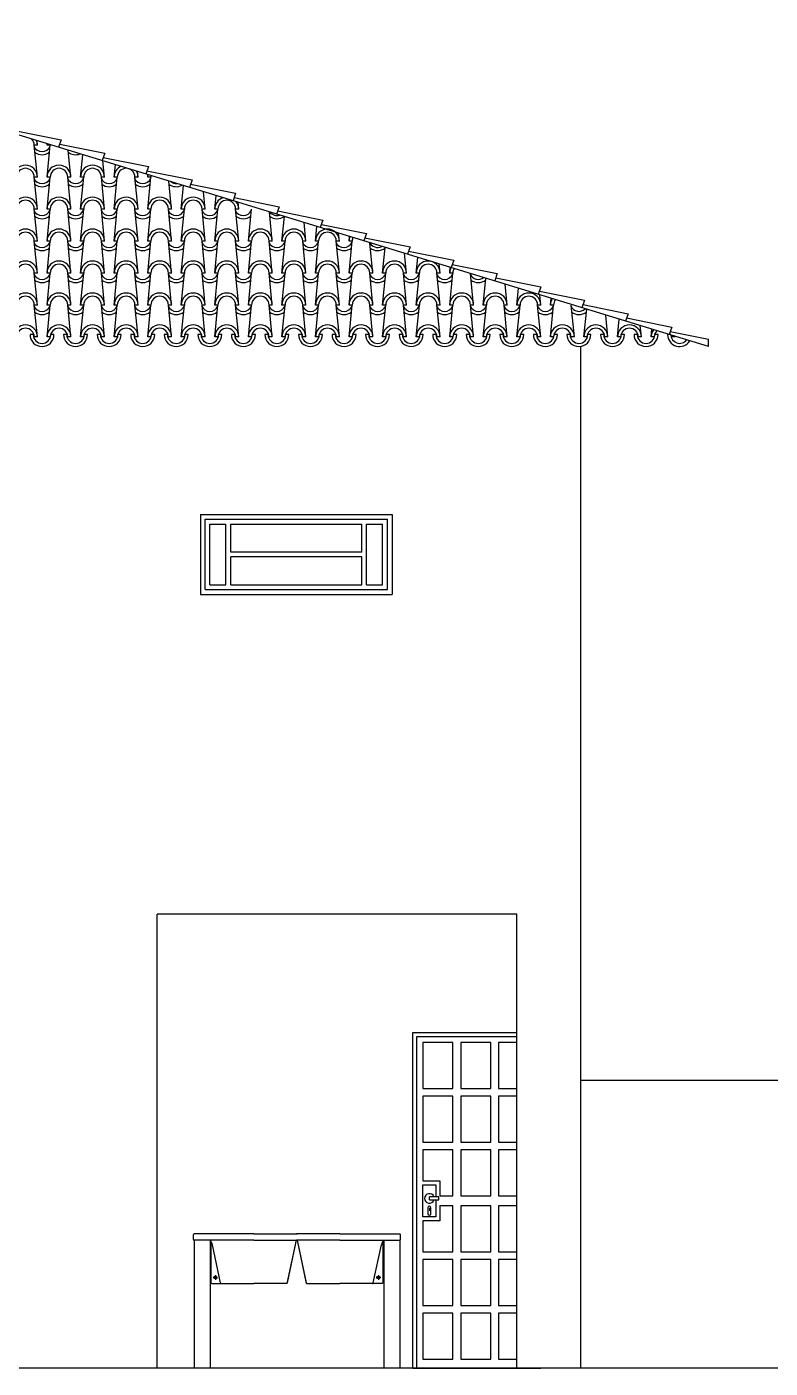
# Model space of a CAD drawing. Extents: x 3.3 to 78.4, y -0.4 to 40.7.
# Drawn here: x 54.37 to 59.02, y 20.49 to 28.88 of the extents above; entities that cross this region are included whole.
import ezdxf

# ---------------------------------------------------------------- set-up
doc = ezdxf.new("R2010")
doc.units = 0
doc.header["$MEASUREMENT"] = 0
for name, color, linetype in [('1', 1, 'CONTINUOUS'), ('2', 2, 'CONTINUOUS'), ('3', 3, 'CONTINUOUS'), ('A-DIM', 1, 'CONTINUOUS'), ('ALVENARIA', 7, 'CONTINUOUS'), ('ESQUADRIAS', 2, 'CONTINUOUS'), ('SANITÁRIOS', 2, 'CONTINUOUS')]:
    doc.layers.add(name, color=color, linetype=linetype)

msp = doc.modelspace()

# ---------------------------------------------------------------- linework, layer by layer
at = {"layer": '1'}
for p, q in [((58.6343, 26.878), (52.1093, 28.878)), ((54.583, 28.1713), (54.5667, 28.1247)), ((54.8559, 28.0877), (54.8396, 28.0411)), ((55.1288, 28.004), (55.1126, 27.9574)), ((55.4018, 27.9204), (55.3855, 27.8738)), ((55.6747, 27.8367), (55.6584, 27.7901)), ((55.9476, 27.7531), (55.9313, 27.7065)), ((56.2205, 27.6694), (56.2043, 27.6228)), ((56.4935, 27.5857), (56.4772, 27.5392)), ((56.7664, 27.5021), (56.7501, 27.4555)), ((57.0393, 27.4184), (57.023, 27.3718)), ((57.3122, 27.3348), (57.296, 27.2882)), ((57.5852, 27.2511), (57.5689, 27.2045)), ((57.8581, 27.1675), (57.8418, 27.1209)), ((58.131, 27.0838), (58.1147, 27.0372)), ((58.4039, 27.0002), (58.3877, 26.9536)), ((58.6343, 26.878), (58.6343, 26.9251)), ((55.5143, 25.768), (55.6143, 25.768)), ((55.5143, 25.388), (55.5143, 25.768)), ((55.6143, 25.388), (55.6143, 25.768)), ((55.6443, 25.593), (55.6443, 25.768)), ((55.6443, 25.768), (56.4643, 25.768)), ((56.4643, 25.593), (56.4643, 25.768)), ((56.4943, 25.768), (56.5943, 25.768)), ((56.4943, 25.388), (56.4943, 25.768)), ((56.5943, 25.388), (56.5943, 25.768)), ((56.4643, 25.593), (55.6443, 25.593)), ((55.6443, 25.388), (55.6443, 25.563)), ((56.4643, 25.563), (55.6443, 25.563)), ((56.4643, 25.388), (56.4643, 25.563)), ((55.5143, 25.388), (55.6143, 25.388)), ((55.6443, 25.388), (56.4643, 25.388)), ((56.4943, 25.388), (56.5943, 25.388))]:
    msp.add_line(p, q, dxfattribs=at)
at = {"layer": '2', "linetype": 'Continuous'}
for p, q in [((54.4344, 27.938), (54.4144, 28.138)), ((54.4344, 28.138), (54.4144, 28.138)), ((54.4344, 28.138), (54.4315, 28.1662)), ((54.4944, 28.138), (54.4952, 28.1467)), ((54.4944, 27.938), (54.5144, 28.138)), ((54.5144, 28.138), (54.4944, 28.138)), ((54.6444, 27.938), (54.6276, 28.1061)), ((54.7044, 27.938), (54.7184, 28.0783)), ((54.8544, 27.938), (54.8442, 28.0397)), ((54.9144, 27.938), (54.9221, 28.0158)), ((55.0644, 27.938), (55.0608, 27.9733)), ((55.1244, 27.938), (55.1259, 27.9533)), ((54.4344, 27.938), (54.4144, 27.938)), ((54.4344, 27.738), (54.4144, 27.938)), ((54.5144, 27.938), (54.4944, 27.938)), ((54.4944, 27.738), (54.5144, 27.938)), ((54.6444, 27.938), (54.6244, 27.938)), ((54.6444, 27.738), (54.6244, 27.938)), ((54.7244, 27.938), (54.7044, 27.938)), ((54.7044, 27.738), (54.7244, 27.938)), ((54.8544, 27.938), (54.8344, 27.938)), ((54.8544, 27.738), (54.8344, 27.938)), ((54.9344, 27.938), (54.9144, 27.938)), ((54.9144, 27.738), (54.9344, 27.938)), ((55.0644, 27.938), (55.0444, 27.938)), ((55.0644, 27.738), (55.0444, 27.938)), ((55.1444, 27.938), (55.1244, 27.938)), ((55.1244, 27.738), (55.1444, 27.938)), ((55.2744, 27.738), (55.2568, 27.9132)), ((55.3344, 27.738), (55.3491, 27.8849)), ((55.4844, 27.738), (55.4735, 27.8468)), ((55.5444, 27.738), (55.5528, 27.8225)), ((55.6944, 27.738), (55.6901, 27.7804)), ((54.4344, 27.538), (54.4144, 27.738)), ((54.4344, 27.738), (54.4144, 27.738)), ((54.4944, 27.538), (54.5144, 27.738)), ((54.5144, 27.738), (54.4944, 27.738)), ((54.6444, 27.538), (54.6244, 27.738)), ((54.6444, 27.738), (54.6244, 27.738)), ((54.7044, 27.538), (54.7244, 27.738)), ((54.7244, 27.738), (54.7044, 27.738)), ((54.8544, 27.538), (54.8344, 27.738)), ((54.8544, 27.738), (54.8344, 27.738)), ((54.9144, 27.538), (54.9344, 27.738)), ((54.9344, 27.738), (54.9144, 27.738)), ((55.0644, 27.538), (55.0444, 27.738)), ((55.0644, 27.738), (55.0444, 27.738)), ((55.1244, 27.538), (55.1444, 27.738)), ((55.1444, 27.738), (55.1244, 27.738)), ((55.2744, 27.538), (55.2544, 27.738)), ((55.2744, 27.738), (55.2544, 27.738)), ((55.3344, 27.538), (55.3544, 27.738)), ((55.3544, 27.738), (55.3344, 27.738)), ((55.4844, 27.538), (55.4644, 27.738)), ((55.4844, 27.738), (55.4644, 27.738)), ((55.5444, 27.538), (55.5644, 27.738)), ((55.5644, 27.738), (55.5444, 27.738)), ((55.6944, 27.538), (55.6744, 27.738)), ((55.6944, 27.738), (55.6744, 27.738)), ((55.7544, 27.538), (55.7744, 27.738)), ((55.9044, 27.538), (55.8861, 27.7203)), ((55.9644, 27.538), (55.9797, 27.6916)), ((56.1144, 27.538), (56.1028, 27.6539)), ((56.1744, 27.538), (56.1835, 27.6292)), ((54.4344, 27.538), (54.4144, 27.538)), ((54.4344, 27.338), (54.4144, 27.538)), ((54.5144, 27.538), (54.4944, 27.538)), ((54.4944, 27.338), (54.5144, 27.538)), ((54.6444, 27.538), (54.6244, 27.538)), ((54.6444, 27.338), (54.6244, 27.538)), ((54.7244, 27.538), (54.7044, 27.538)), ((54.7044, 27.338), (54.7244, 27.538)), ((54.8544, 27.538), (54.8344, 27.538)), ((54.8544, 27.338), (54.8344, 27.538)), ((54.9344, 27.538), (54.9144, 27.538)), ((54.9144, 27.338), (54.9344, 27.538)), ((55.0644, 27.538), (55.0444, 27.538)), ((55.0644, 27.338), (55.0444, 27.538)), ((55.1444, 27.538), (55.1244, 27.538)), ((55.1244, 27.338), (55.1444, 27.538)), ((55.2744, 27.538), (55.2544, 27.538)), ((55.2744, 27.338), (55.2544, 27.538)), ((55.3544, 27.538), (55.3344, 27.538)), ((55.3344, 27.338), (55.3544, 27.538)), ((55.4844, 27.538), (55.4644, 27.538)), ((55.4844, 27.338), (55.4644, 27.538)), ((55.5644, 27.538), (55.5444, 27.538)), ((55.5444, 27.338), (55.5644, 27.538)), ((55.6944, 27.538), (55.6744, 27.538)), ((55.6944, 27.338), (55.6744, 27.538)), ((55.7744, 27.538), (55.7544, 27.538)), ((55.7544, 27.338), (55.7744, 27.538)), ((55.9044, 27.538), (55.8844, 27.538)), ((55.9044, 27.338), (55.8844, 27.538)), ((55.9844, 27.538), (55.9644, 27.538)), ((55.9644, 27.338), (55.9844, 27.538)), ((56.1144, 27.538), (56.0944, 27.538)), ((56.1144, 27.338), (56.0944, 27.538)), ((56.1744, 27.338), (56.1944, 27.538)), ((56.1944, 27.538), (56.1744, 27.538)), ((56.3244, 27.338), (56.3044, 27.538)), ((56.3244, 27.538), (56.3044, 27.538)), ((56.3244, 27.538), (56.3194, 27.5875)), ((56.3844, 27.538), (56.3872, 27.5667)), ((56.3844, 27.338), (56.4044, 27.538)), ((56.4044, 27.538), (56.3844, 27.538)), ((56.5344, 27.338), (56.5154, 27.5274)), ((56.5944, 27.338), (56.6104, 27.4983)), ((56.7444, 27.338), (56.7321, 27.461)), ((56.8044, 27.338), (56.8141, 27.4359)), ((56.9544, 27.338), (56.9487, 27.3946)), ((57.0144, 27.338), (57.0179, 27.3734)), ((54.4344, 27.138), (54.4144, 27.338)), ((54.4344, 27.338), (54.4144, 27.338)), ((54.4944, 27.138), (54.5144, 27.338)), ((54.5144, 27.338), (54.4944, 27.338)), ((54.6444, 27.138), (54.6244, 27.338)), ((54.6444, 27.338), (54.6244, 27.338)), ((54.7044, 27.138), (54.7244, 27.338)), ((54.7244, 27.338), (54.7044, 27.338)), ((54.8544, 27.138), (54.8344, 27.338)), ((54.8544, 27.338), (54.8344, 27.338)), ((54.9144, 27.138), (54.9344, 27.338)), ((54.9344, 27.338), (54.9144, 27.338)), ((55.0644, 27.138), (55.0444, 27.338)), ((55.0644, 27.338), (55.0444, 27.338)), ((55.1244, 27.138), (55.1444, 27.338)), ((55.1444, 27.338), (55.1244, 27.338)), ((55.2744, 27.138), (55.2544, 27.338)), ((55.2744, 27.338), (55.2544, 27.338)), ((55.3344, 27.138), (55.3544, 27.338)), ((55.3544, 27.338), (55.3344, 27.338)), ((55.4844, 27.138), (55.4644, 27.338)), ((55.4844, 27.338), (55.4644, 27.338)), ((55.5444, 27.138), (55.5644, 27.338)), ((55.5644, 27.338), (55.5444, 27.338)), ((55.6944, 27.138), (55.6744, 27.338)), ((55.6944, 27.338), (55.6744, 27.338)), ((55.7544, 27.138), (55.7744, 27.338)), ((55.7744, 27.338), (55.7544, 27.338)), ((55.9044, 27.138), (55.8844, 27.338)), ((55.9044, 27.338), (55.8844, 27.338)), ((55.9644, 27.138), (55.9844, 27.338)), ((55.9844, 27.338), (55.9644, 27.338)), ((56.1144, 27.138), (56.0944, 27.338)), ((56.1144, 27.338), (56.0944, 27.338)), ((56.1944, 27.338), (56.1744, 27.338)), ((56.1744, 27.138), (56.1944, 27.338)), ((56.3244, 27.338), (56.3044, 27.338)), ((56.3244, 27.138), (56.3044, 27.338)), ((56.4044, 27.338), (56.3844, 27.338)), ((56.3844, 27.138), (56.4044, 27.338)), ((56.5344, 27.338), (56.5144, 27.338)), ((56.5344, 27.138), (56.5144, 27.338)), ((56.6144, 27.338), (56.5944, 27.338)), ((56.5944, 27.138), (56.6144, 27.338)), ((56.7444, 27.338), (56.7244, 27.338)), ((56.7444, 27.138), (56.7244, 27.338)), ((56.8244, 27.338), (56.8044, 27.338)), ((56.8044, 27.138), (56.8244, 27.338)), ((56.9544, 27.338), (56.9344, 27.338)), ((56.9544, 27.138), (56.9344, 27.338)), ((57.0344, 27.338), (57.0144, 27.338)), ((57.0144, 27.138), (57.0344, 27.338)), ((57.1644, 27.138), (57.1447, 27.3345)), ((57.2244, 27.138), (57.2411, 27.305)), ((57.3744, 27.138), (57.3614, 27.2681)), ((57.4344, 27.138), (57.4448, 27.2426)), ((57.5844, 27.138), (57.578, 27.2017)), ((54.4344, 26.938), (54.4144, 27.138)), ((54.4344, 27.138), (54.4144, 27.138)), ((54.4944, 26.938), (54.5144, 27.138)), ((54.5144, 27.138), (54.4944, 27.138)), ((54.6444, 26.938), (54.6244, 27.138)), ((54.6444, 27.138), (54.6244, 27.138)), ((54.7044, 26.938), (54.7244, 27.138)), ((54.7244, 27.138), (54.7044, 27.138)), ((54.8544, 26.938), (54.8344, 27.138)), ((54.8544, 27.138), (54.8344, 27.138)), ((54.9144, 26.938), (54.9344, 27.138)), ((54.9344, 27.138), (54.9144, 27.138)), ((55.0644, 26.938), (55.0444, 27.138)), ((55.0644, 27.138), (55.0444, 27.138)), ((55.1244, 26.938), (55.1444, 27.138)), ((55.1444, 27.138), (55.1244, 27.138)), ((55.2744, 26.938), (55.2544, 27.138)), ((55.2744, 27.138), (55.2544, 27.138)), ((55.3344, 26.938), (55.3544, 27.138)), ((55.3544, 27.138), (55.3344, 27.138)), ((55.4844, 26.938), (55.4644, 27.138)), ((55.4844, 27.138), (55.4644, 27.138)), ((55.5444, 26.938), (55.5644, 27.138)), ((55.5644, 27.138), (55.5444, 27.138)), ((55.6944, 26.938), (55.6744, 27.138)), ((55.6944, 27.138), (55.6744, 27.138)), ((55.7544, 26.938), (55.7744, 27.138)), ((55.7744, 27.138), (55.7544, 27.138)), ((55.9044, 26.938), (55.8844, 27.138)), ((55.9044, 27.138), (55.8844, 27.138)), ((55.9644, 26.938), (55.9844, 27.138)), ((55.9844, 27.138), (55.9644, 27.138)), ((56.1144, 26.938), (56.0944, 27.138)), ((56.1144, 27.138), (56.0944, 27.138)), ((56.1944, 27.138), (56.1744, 27.138)), ((56.1744, 26.938), (56.1944, 27.138)), ((56.3244, 27.138), (56.3044, 27.138)), ((56.3244, 26.938), (56.3044, 27.138)), ((56.4044, 27.138), (56.3844, 27.138)), ((56.3844, 26.938), (56.4044, 27.138)), ((56.5344, 27.138), (56.5144, 27.138)), ((56.5344, 26.938), (56.5144, 27.138)), ((56.6144, 27.138), (56.5944, 27.138)), ((56.5944, 26.938), (56.6144, 27.138)), ((56.7444, 27.138), (56.7244, 27.138)), ((56.7444, 26.938), (56.7244, 27.138)), ((56.8244, 27.138), (56.8044, 27.138)), ((56.8044, 26.938), (56.8244, 27.138)), ((56.9544, 27.138), (56.9344, 27.138)), ((56.9544, 26.938), (56.9344, 27.138)), ((57.0344, 27.138), (57.0144, 27.138)), ((57.0144, 26.938), (57.0344, 27.138)), ((57.1644, 27.138), (57.1444, 27.138)), ((57.1644, 26.938), (57.1444, 27.138)), ((57.2444, 27.138), (57.2244, 27.138)), ((57.2244, 26.938), (57.2444, 27.138)), ((57.3744, 27.138), (57.3544, 27.138)), ((57.3744, 26.938), (57.3544, 27.138)), ((57.4544, 27.138), (57.4344, 27.138)), ((57.4344, 26.938), (57.4544, 27.138)), ((57.5844, 27.138), (57.5644, 27.138)), ((57.5844, 26.938), (57.5644, 27.138)), ((57.6444, 27.138), (57.6486, 27.1801)), ((57.6644, 27.138), (57.6444, 27.138)), ((57.6444, 26.938), (57.6644, 27.138)), ((57.7944, 26.938), (57.7744, 27.138)), ((57.8544, 26.938), (57.8717, 27.1117)), ((58.0044, 26.938), (57.9906, 27.0753)), ((58.0644, 26.938), (58.0755, 27.0493)), ((58.2144, 26.938), (58.2073, 27.0089)), ((58.2744, 26.938), (58.2792, 26.9868)), ((58.4244, 26.938), (58.4239, 26.9425))]:
    msp.add_line(p, q, dxfattribs=at)
at = {"layer": '2'}
for p, q in [((55.4843, 25.358), (55.4843, 25.798)), ((55.4843, 25.798), (56.6243, 25.798)), ((56.6243, 25.358), (56.6243, 25.798)), ((55.4843, 25.358), (56.6243, 25.358))]:
    msp.add_line(p, q, dxfattribs=at)
at = {"layer": '2', "linetype": 'Continuous'}
for centre, radius, start, end in [((54.3594, 28.138), 0.055, 0, 43.8448), ((54.4631, 28.153), 0.055, 203.5175, 337.04287), ((54.3594, 28.138), 0.075, 0, 22.80139), ((54.5694, 28.138), 0.075, 173.3217, 180), ((54.5694, 28.138), 0.055, 177.15794, 180), ((54.4631, 28.153), 0.075, 231.42773, 308.74539), ((54.6731, 28.153), 0.075, 231.42773, 292.09839), ((54.3594, 27.938), 0.075, 0, 180), ((54.3594, 27.938), 0.055, 0, 180), ((54.5694, 27.938), 0.075, 0, 180), ((54.5694, 27.938), 0.055, 0, 180), ((54.7794, 27.938), 0.075, 0, 180), ((54.7794, 27.938), 0.055, 0, 180), ((54.9894, 27.938), 0.075, 116.19028, 180), ((54.9894, 27.938), 0.055, 0, 180), ((54.9894, 27.938), 0.075, 0, 29.72771), ((55.1994, 27.938), 0.075, 168.23549, 180), ((55.1994, 27.938), 0.055, 170.16302, 180), ((54.4631, 27.953), 0.055, 203.5175, 337.04287), ((54.4631, 27.953), 0.075, 231.42773, 308.74539), ((54.6731, 27.953), 0.055, 203.5175, 337.04287), ((54.6731, 27.953), 0.075, 231.42773, 308.74539), ((54.8831, 27.953), 0.055, 203.5175, 337.04287), ((54.8831, 27.953), 0.075, 231.42773, 308.74539), ((55.0931, 27.953), 0.055, 203.5175, 337.04287), ((55.0931, 27.953), 0.075, 231.42773, 308.74539), ((55.3031, 27.953), 0.075, 231.42773, 299.51101), ((55.3031, 27.953), 0.055, 232.63886, 273.27913), ((54.3594, 27.738), 0.075, 0, 180), ((54.3594, 27.738), 0.055, 0, 180), ((54.5694, 27.738), 0.075, 0, 180), ((54.5694, 27.738), 0.055, 0, 180), ((54.7794, 27.738), 0.075, 0, 180), ((54.7794, 27.738), 0.055, 0, 180), ((54.9894, 27.738), 0.075, 0, 180), ((54.9894, 27.738), 0.055, 0, 180), ((55.1994, 27.738), 0.075, 0, 180), ((55.1994, 27.738), 0.055, 0, 180), ((55.4094, 27.738), 0.075, 0, 180), ((55.4094, 27.738), 0.055, 0, 180), ((55.6194, 27.738), 0.075, 108.2219, 180), ((55.6194, 27.738), 0.055, 0, 180), ((55.6194, 27.738), 0.075, 0, 37.69609), ((54.4631, 27.753), 0.055, 203.5175, 337.04287), ((54.4631, 27.753), 0.075, 231.42773, 308.74539), ((54.6731, 27.753), 0.055, 203.5175, 337.04287), ((54.6731, 27.753), 0.075, 231.42773, 308.74539), ((54.8831, 27.753), 0.055, 203.5175, 337.04287), ((54.8831, 27.753), 0.075, 231.42773, 308.74539), ((55.0931, 27.753), 0.055, 203.5175, 337.04287), ((55.0931, 27.753), 0.075, 231.42773, 308.74539), ((55.3031, 27.753), 0.055, 203.5175, 337.04287), ((55.3031, 27.753), 0.075, 231.42773, 308.74539), ((55.5131, 27.753), 0.055, 203.5175, 337.04287), ((55.5131, 27.753), 0.075, 231.42773, 308.74539), ((55.7231, 27.753), 0.055, 203.5175, 337.04287), ((55.7231, 27.753), 0.075, 231.42773, 308.74539), ((55.9331, 27.753), 0.075, 231.42773, 308.74539), ((55.9331, 27.753), 0.055, 217.83217, 288.08582), ((54.3594, 27.538), 0.075, 0, 180), ((54.5694, 27.538), 0.075, 0, 180), ((54.7794, 27.538), 0.075, 0, 180), ((54.9894, 27.538), 0.075, 0, 180), ((55.1994, 27.538), 0.075, 0, 180), ((55.4094, 27.538), 0.075, 0, 180), ((55.6194, 27.538), 0.075, 0, 180), ((55.8294, 27.538), 0.075, 0, 180), ((56.0394, 27.538), 0.075, 0, 180), ((56.2494, 27.538), 0.075, 0, 180), ((54.3594, 27.538), 0.055, 0, 180), ((54.4631, 27.553), 0.055, 203.5175, 337.04287), ((54.5694, 27.538), 0.055, 0, 180), ((54.6731, 27.553), 0.055, 203.5175, 337.04287), ((54.7794, 27.538), 0.055, 0, 180), ((54.8831, 27.553), 0.055, 203.5175, 337.04287), ((54.9894, 27.538), 0.055, 0, 180), ((55.0931, 27.553), 0.055, 203.5175, 337.04287), ((55.1994, 27.538), 0.055, 0, 180), ((55.3031, 27.553), 0.055, 203.5175, 337.04287), ((55.4094, 27.538), 0.055, 0, 180), ((55.5131, 27.553), 0.055, 203.5175, 337.04287), ((55.6194, 27.538), 0.055, 0, 180), ((55.7231, 27.553), 0.055, 203.5175, 337.04287), ((55.8294, 27.538), 0.055, 0, 180), ((55.9331, 27.553), 0.055, 203.5175, 337.04287), ((56.0394, 27.538), 0.055, 0, 180), ((56.1431, 27.553), 0.055, 203.5175, 337.04287), ((56.2494, 27.538), 0.055, 0, 180), ((56.3531, 27.553), 0.055, 203.5175, 337.04287), ((56.4594, 27.538), 0.075, 158.14786, 180), ((56.4594, 27.538), 0.055, 156.39169, 180), ((56.5631, 27.553), 0.055, 203.5175, 298.69273), ((54.4631, 27.553), 0.075, 231.42773, 308.74539), ((54.6731, 27.553), 0.075, 231.42773, 308.74539), ((54.8831, 27.553), 0.075, 231.42773, 308.74539), ((55.0931, 27.553), 0.075, 231.42773, 308.74539), ((55.3031, 27.553), 0.075, 231.42773, 308.74539), ((55.5131, 27.553), 0.075, 231.42773, 308.74539), ((55.7231, 27.553), 0.075, 231.42773, 308.74539), ((55.9331, 27.553), 0.075, 231.42773, 308.74539), ((56.1431, 27.553), 0.075, 231.42773, 308.74539), ((56.3531, 27.553), 0.075, 231.42773, 308.74539), ((56.5631, 27.553), 0.075, 231.42773, 308.74539), ((54.3594, 27.338), 0.075, 0, 180), ((54.3594, 27.338), 0.055, 0, 180), ((54.5694, 27.338), 0.075, 0, 180), ((54.5694, 27.338), 0.055, 0, 180), ((54.7794, 27.338), 0.075, 0, 180), ((54.7794, 27.338), 0.055, 0, 180), ((54.9894, 27.338), 0.075, 0, 180), ((54.9894, 27.338), 0.055, 0, 180), ((55.1994, 27.338), 0.075, 0, 180), ((55.1994, 27.338), 0.055, 0, 180), ((55.4094, 27.338), 0.075, 0, 180), ((55.4094, 27.338), 0.055, 0, 180), ((55.6194, 27.338), 0.075, 0, 180), ((55.6194, 27.338), 0.055, 0, 180), ((55.8294, 27.338), 0.075, 0, 180), ((55.8294, 27.338), 0.055, 0, 180), ((56.0394, 27.338), 0.075, 0, 180), ((56.0394, 27.338), 0.055, 0, 180), ((56.2494, 27.338), 0.075, 0, 180), ((56.2494, 27.338), 0.055, 0, 180), ((56.4594, 27.338), 0.075, 0, 180), ((56.4594, 27.338), 0.055, 0, 180), ((56.6694, 27.338), 0.075, 0, 180), ((56.6694, 27.338), 0.055, 0, 180), ((56.8794, 27.338), 0.075, 0, 180), ((56.8794, 27.338), 0.055, 0, 180), ((57.0894, 27.338), 0.075, 153.06718, 180), ((57.0894, 27.338), 0.055, 149.41118, 180), ((54.4631, 27.353), 0.055, 203.5175, 337.04287), ((54.4631, 27.353), 0.075, 231.42773, 308.74539), ((54.6731, 27.353), 0.055, 203.5175, 337.04287), ((54.6731, 27.353), 0.075, 231.42773, 308.74539), ((54.8831, 27.353), 0.055, 203.5175, 337.04287), ((54.8831, 27.353), 0.075, 231.42773, 308.74539), ((55.0931, 27.353), 0.055, 203.5175, 337.04287), ((55.0931, 27.353), 0.075, 231.42773, 308.74539), ((55.3031, 27.353), 0.055, 203.5175, 337.04287), ((55.3031, 27.353), 0.075, 231.42773, 308.74539), ((55.5131, 27.353), 0.055, 203.5175, 337.04287), ((55.5131, 27.353), 0.075, 231.42773, 308.74539), ((55.7231, 27.353), 0.055, 203.5175, 337.04287), ((55.7231, 27.353), 0.075, 231.42773, 308.74539), ((55.9331, 27.353), 0.055, 203.5175, 337.04287), ((55.9331, 27.353), 0.075, 231.42773, 308.74539), ((56.1431, 27.353), 0.055, 203.5175, 337.04287), ((56.1431, 27.353), 0.075, 231.42773, 308.74539), ((56.3531, 27.353), 0.055, 203.5175, 337.04287), ((56.3531, 27.353), 0.075, 231.42773, 308.74539), ((56.5631, 27.353), 0.055, 203.5175, 337.04287), ((56.5631, 27.353), 0.075, 231.42773, 308.74539), ((56.7731, 27.353), 0.055, 203.5175, 337.04287), ((56.7731, 27.353), 0.075, 231.42773, 308.74539), ((56.9831, 27.353), 0.055, 203.5175, 337.04287), ((56.9831, 27.353), 0.075, 231.42773, 308.74539), ((57.1931, 27.353), 0.055, 203.5175, 307.64147), ((57.1931, 27.353), 0.075, 231.42773, 308.74539), ((54.3594, 27.138), 0.075, 0, 180), ((54.3594, 27.138), 0.055, 0, 180), ((54.5694, 27.138), 0.075, 0, 180), ((54.5694, 27.138), 0.055, 0, 180), ((54.7794, 27.138), 0.075, 0, 180), ((54.7794, 27.138), 0.055, 0, 180), ((54.9894, 27.138), 0.075, 0, 180), ((54.9894, 27.138), 0.055, 0, 180), ((55.1994, 27.138), 0.075, 0, 180), ((55.1994, 27.138), 0.055, 0, 180), ((55.4094, 27.138), 0.075, 0, 180), ((55.4094, 27.138), 0.055, 0, 180), ((55.6194, 27.138), 0.075, 0, 180), ((55.6194, 27.138), 0.055, 0, 180), ((55.8294, 27.138), 0.075, 0, 180), ((55.8294, 27.138), 0.055, 0, 180), ((56.0394, 27.138), 0.075, 0, 180), ((56.0394, 27.138), 0.055, 0, 180), ((56.2494, 27.138), 0.075, 0, 180), ((56.2494, 27.138), 0.055, 0, 180), ((56.4594, 27.138), 0.075, 0, 180), ((56.4594, 27.138), 0.055, 0, 180), ((56.6694, 27.138), 0.075, 0, 180), ((56.6694, 27.138), 0.055, 0, 180), ((56.8794, 27.138), 0.075, 0, 180), ((56.8794, 27.138), 0.055, 0, 180), ((57.0894, 27.138), 0.075, 0, 180), ((57.0894, 27.138), 0.055, 0, 180), ((57.2994, 27.138), 0.075, 0, 180), ((57.2994, 27.138), 0.055, 0, 180), ((57.5094, 27.138), 0.075, 0, 180), ((57.5094, 27.138), 0.055, 0, 180), ((54.4631, 27.153), 0.055, 203.5175, 337.04287), ((54.6731, 27.153), 0.055, 203.5175, 337.04287), ((54.8831, 27.153), 0.055, 203.5175, 337.04287), ((55.0931, 27.153), 0.055, 203.5175, 337.04287), ((55.3031, 27.153), 0.055, 203.5175, 337.04287), ((55.5131, 27.153), 0.055, 203.5175, 337.04287), ((55.7231, 27.153), 0.055, 203.5175, 337.04287), ((55.9331, 27.153), 0.055, 203.5175, 337.04287), ((56.1431, 27.153), 0.055, 203.5175, 337.04287), ((56.3531, 27.153), 0.055, 203.5175, 337.04287), ((56.5631, 27.153), 0.055, 203.5175, 337.04287), ((56.7731, 27.153), 0.055, 203.5175, 337.04287), ((56.9831, 27.153), 0.055, 203.5175, 337.04287), ((57.1931, 27.153), 0.055, 203.5175, 337.04287), ((57.4031, 27.153), 0.055, 203.5175, 337.04287), ((57.6131, 27.153), 0.055, 203.5175, 337.04287), ((57.7194, 27.138), 0.075, 147.90643, 180), ((57.7194, 27.138), 0.055, 142.21805, 180), ((57.8231, 27.153), 0.055, 203.5175, 315.68664), ((54.4631, 27.153), 0.075, 231.42773, 308.74539), ((54.6731, 27.153), 0.075, 231.42773, 308.74539), ((54.8831, 27.153), 0.075, 231.42773, 308.74539), ((55.0931, 27.153), 0.075, 231.42773, 308.74539), ((55.3031, 27.153), 0.075, 231.42773, 308.74539), ((55.5131, 27.153), 0.075, 231.42773, 308.74539), ((55.7231, 27.153), 0.075, 231.42773, 308.74539), ((55.9331, 27.153), 0.075, 231.42773, 308.74539), ((56.1431, 27.153), 0.075, 231.42773, 308.74539), ((56.3531, 27.153), 0.075, 231.42773, 308.74539), ((56.5631, 27.153), 0.075, 231.42773, 308.74539), ((56.7731, 27.153), 0.075, 231.42773, 308.74539), ((56.9831, 27.153), 0.075, 231.42773, 308.74539), ((57.1931, 27.153), 0.075, 231.42773, 308.74539), ((57.4031, 27.153), 0.075, 231.42773, 308.74539), ((57.6131, 27.153), 0.075, 231.42773, 308.74539), ((57.8231, 27.153), 0.075, 231.42773, 308.74539)]:
    msp.add_arc(centre, radius, start, end, dxfattribs=at)
at = {"layer": '3', "linetype": 'Continuous'}
for p, q in [((54.4081, 26.953), (54.3881, 26.953)), ((54.4344, 26.938), (54.4144, 26.938)), ((54.5144, 26.938), (54.4944, 26.938)), ((54.5381, 26.953), (54.5181, 26.953)), ((54.6181, 26.953), (54.5981, 26.953)), ((54.6444, 26.938), (54.6244, 26.938)), ((54.7244, 26.938), (54.7044, 26.938)), ((54.7481, 26.953), (54.7281, 26.953)), ((54.8281, 26.953), (54.8081, 26.953)), ((54.8544, 26.938), (54.8344, 26.938)), ((54.9344, 26.938), (54.9144, 26.938)), ((54.9581, 26.953), (54.9381, 26.953)), ((55.0381, 26.953), (55.0181, 26.953)), ((55.0644, 26.938), (55.0444, 26.938)), ((55.1444, 26.938), (55.1244, 26.938)), ((55.1681, 26.953), (55.1481, 26.953)), ((55.2481, 26.953), (55.2281, 26.953)), ((55.2744, 26.938), (55.2544, 26.938)), ((55.3544, 26.938), (55.3344, 26.938)), ((55.3781, 26.953), (55.3581, 26.953)), ((55.4581, 26.953), (55.4381, 26.953)), ((55.4844, 26.938), (55.4644, 26.938)), ((55.5644, 26.938), (55.5444, 26.938)), ((55.5881, 26.953), (55.5681, 26.953)), ((55.6681, 26.953), (55.6481, 26.953)), ((55.6944, 26.938), (55.6744, 26.938)), ((55.7744, 26.938), (55.7544, 26.938)), ((55.7981, 26.953), (55.7781, 26.953)), ((55.8781, 26.953), (55.8581, 26.953)), ((55.9044, 26.938), (55.8844, 26.938)), ((55.9844, 26.938), (55.9644, 26.938)), ((56.0081, 26.953), (55.9881, 26.953)), ((56.0881, 26.953), (56.0681, 26.953)), ((56.1144, 26.938), (56.0944, 26.938)), ((56.1944, 26.938), (56.1744, 26.938)), ((56.2181, 26.953), (56.1981, 26.953)), ((56.2981, 26.953), (56.2781, 26.953)), ((56.3244, 26.938), (56.3044, 26.938)), ((56.4044, 26.938), (56.3844, 26.938)), ((56.4281, 26.953), (56.4081, 26.953)), ((56.5081, 26.953), (56.4881, 26.953)), ((56.5344, 26.938), (56.5144, 26.938)), ((56.6144, 26.938), (56.5944, 26.938)), ((56.6381, 26.953), (56.6181, 26.953)), ((56.7181, 26.953), (56.6981, 26.953)), ((56.7444, 26.938), (56.7244, 26.938)), ((56.8244, 26.938), (56.8044, 26.938)), ((56.8481, 26.953), (56.8281, 26.953)), ((56.9281, 26.953), (56.9081, 26.953)), ((56.9544, 26.938), (56.9344, 26.938)), ((57.0344, 26.938), (57.0144, 26.938)), ((57.0581, 26.953), (57.0381, 26.953)), ((57.1381, 26.953), (57.1181, 26.953)), ((57.1644, 26.938), (57.1444, 26.938)), ((57.2444, 26.938), (57.2244, 26.938)), ((57.2681, 26.953), (57.2481, 26.953)), ((57.3481, 26.953), (57.3281, 26.953)), ((57.3744, 26.938), (57.3544, 26.938)), ((57.4544, 26.938), (57.4344, 26.938)), ((57.4781, 26.953), (57.4581, 26.953)), ((57.5581, 26.953), (57.5381, 26.953)), ((57.5844, 26.938), (57.5644, 26.938)), ((57.6644, 26.938), (57.6444, 26.938)), ((57.6881, 26.953), (57.6681, 26.953)), ((57.7681, 26.953), (57.7481, 26.953)), ((57.7944, 26.938), (57.7744, 26.938)), ((57.8744, 26.938), (57.8544, 26.938)), ((57.8981, 26.953), (57.8781, 26.953)), ((57.9781, 26.953), (57.9581, 26.953)), ((58.0044, 26.938), (57.9844, 26.938)), ((58.0844, 26.938), (58.0644, 26.938)), ((58.1081, 26.953), (58.0881, 26.953)), ((58.1881, 26.953), (58.1681, 26.953)), ((58.2144, 26.938), (58.1944, 26.938)), ((58.2944, 26.938), (58.2744, 26.938)), ((58.3181, 26.953), (58.2981, 26.953)), ((58.3981, 26.953), (58.3781, 26.953)), ((58.4244, 26.938), (58.4044, 26.938))]:
    msp.add_line(p, q, dxfattribs=at)
at = {"layer": '3'}
for p, q in [((55.4543, 25.828), (55.4543, 25.328)), ((55.4543, 25.828), (56.6543, 25.828)), ((56.6543, 25.828), (56.6543, 25.328)), ((55.4543, 25.328), (56.6543, 25.328))]:
    msp.add_line(p, q, dxfattribs=at)
at = {"layer": '3', "linetype": 'Continuous'}
for centre, radius, start, end in [((54.3594, 26.938), 0.075, 0, 180), ((54.3594, 26.938), 0.055, 0, 180), ((54.4631, 26.953), 0.075, 180, 0), ((54.4631, 26.953), 0.055, 180, 0), ((54.5694, 26.938), 0.075, 0, 180), ((54.5694, 26.938), 0.055, 0, 180), ((54.6731, 26.953), 0.075, 180, 0), ((54.6731, 26.953), 0.055, 180, 0), ((54.7794, 26.938), 0.075, 0, 180), ((54.7794, 26.938), 0.055, 0, 180), ((54.8831, 26.953), 0.075, 180, 0), ((54.8831, 26.953), 0.055, 180, 0), ((54.9894, 26.938), 0.075, 0, 180), ((54.9894, 26.938), 0.055, 0, 180), ((55.0931, 26.953), 0.075, 180, 0), ((55.0931, 26.953), 0.055, 180, 0), ((55.1994, 26.938), 0.075, 0, 180), ((55.1994, 26.938), 0.055, 0, 180), ((55.3031, 26.953), 0.075, 180, 0), ((55.3031, 26.953), 0.055, 180, 0), ((55.4094, 26.938), 0.075, 0, 180), ((55.4094, 26.938), 0.055, 0, 180), ((55.5131, 26.953), 0.075, 180, 0), ((55.5131, 26.953), 0.055, 180, 0), ((55.6194, 26.938), 0.075, 0, 180), ((55.6194, 26.938), 0.055, 0, 180), ((55.7231, 26.953), 0.075, 180, 0), ((55.7231, 26.953), 0.055, 180, 0), ((55.8294, 26.938), 0.075, 0, 180), ((55.8294, 26.938), 0.055, 0, 180), ((55.9331, 26.953), 0.075, 180, 0), ((55.9331, 26.953), 0.055, 180, 0), ((56.0394, 26.938), 0.075, 0, 180), ((56.0394, 26.938), 0.055, 0, 180), ((56.1431, 26.953), 0.075, 180, 0), ((56.1431, 26.953), 0.055, 180, 0), ((56.2494, 26.938), 0.075, 0, 180), ((56.2494, 26.938), 0.055, 0, 180), ((56.3531, 26.953), 0.075, 180, 0), ((56.3531, 26.953), 0.055, 180, 0), ((56.4594, 26.938), 0.075, 0, 180), ((56.4594, 26.938), 0.055, 0, 180), ((56.5631, 26.953), 0.075, 180, 0), ((56.5631, 26.953), 0.055, 180, 0), ((56.6694, 26.938), 0.075, 0, 180), ((56.6694, 26.938), 0.055, 0, 180), ((56.7731, 26.953), 0.075, 180, 0), ((56.7731, 26.953), 0.055, 180, 0), ((56.8794, 26.938), 0.075, 0, 180), ((56.8794, 26.938), 0.055, 0, 180), ((56.9831, 26.953), 0.075, 180, 0), ((56.9831, 26.953), 0.055, 180, 0), ((57.0894, 26.938), 0.075, 0, 180), ((57.0894, 26.938), 0.055, 0, 180), ((57.1931, 26.953), 0.075, 180, 0), ((57.1931, 26.953), 0.055, 180, 0), ((57.2994, 26.938), 0.075, 0, 180), ((57.2994, 26.938), 0.055, 0, 180), ((57.4031, 26.953), 0.075, 180, 0), ((57.4031, 26.953), 0.055, 180, 0), ((57.5094, 26.938), 0.075, 0, 180), ((57.5094, 26.938), 0.055, 0, 180), ((57.6131, 26.953), 0.075, 180, 0), ((57.6131, 26.953), 0.055, 180, 0), ((57.7194, 26.938), 0.075, 0, 180), ((57.7194, 26.938), 0.055, 0, 180), ((57.8231, 26.953), 0.075, 180, 0), ((57.8231, 26.953), 0.055, 180, 0), ((57.9294, 26.938), 0.075, 0, 180), ((57.9294, 26.938), 0.055, 0, 180), ((58.0331, 26.953), 0.075, 180, 0), ((58.0331, 26.953), 0.055, 180, 0), ((58.1394, 26.938), 0.075, 0, 180), ((58.1394, 26.938), 0.055, 0, 180), ((58.2431, 26.953), 0.075, 180, 0), ((58.2431, 26.953), 0.055, 180, 0), ((58.3494, 26.938), 0.075, 142.61707, 180), ((58.3494, 26.938), 0.055, 134.66279, 180), ((58.4531, 26.953), 0.075, 180, 328.59319), ((58.4531, 26.953), 0.055, 180, 323.18358), ((58.3494, 26.938), 0.055, 0, 11.2552), ((58.3494, 26.938), 0.075, 0, 3.30092)]:
    msp.add_arc(centre, radius, start, end, dxfattribs=at)
at = {"layer": 'A-DIM'}
for p, q in [((54.3007, 28.2281), (54.583, 28.1713)), ((54.5736, 28.1444), (54.8559, 28.0877)), ((54.8465, 28.0607), (55.1288, 28.004)), ((55.1194, 27.9771), (55.4018, 27.9204)), ((55.3924, 27.8934), (55.6747, 27.8367)), ((55.6653, 27.8098), (55.9476, 27.7531)), ((55.9382, 27.7261), (56.2205, 27.6694)), ((56.2111, 27.6425), (56.4935, 27.5857)), ((56.4841, 27.5588), (56.7664, 27.5021)), ((56.757, 27.4752), (57.0393, 27.4184)), ((57.0299, 27.3915), (57.3122, 27.3348)), ((57.3028, 27.3078), (57.5852, 27.2511)), ((57.5758, 27.2242), (57.8581, 27.1675)), ((57.8487, 27.1405), (58.131, 27.0838)), ((58.1216, 27.0569), (58.4039, 27.0002)), ((58.3945, 26.9732), (58.6343, 26.9251))]:
    msp.add_line(p, q, dxfattribs=at)
at = {"layer": 'ALVENARIA'}
for p, q in [((57.8343, 20.488), (57.8343, 26.878)), ((55.1843, 20.488), (55.1843, 23.328)), ((57.4343, 23.328), (55.1843, 23.328)), ((57.4343, 20.488), (57.4343, 23.328)), ((59.6729, 22.288), (57.8343, 22.288)), ((59.6729, 20.488), (40.6479, 20.488))]:
    msp.add_line(p, q, dxfattribs=at)
at = {"layer": 'ESQUADRIAS', "color": 3}
for p, q in [((56.7843, 22.588), (57.4343, 22.588)), ((56.7843, 20.488), (56.7843, 22.588))]:
    msp.add_line(p, q, dxfattribs=at)
at = {"layer": 'ESQUADRIAS'}
for p, q in [((56.8093, 22.563), (57.4343, 22.563)), ((56.8093, 20.488), (56.8093, 22.563)), ((56.7843, 20.488), (56.8093, 20.488)), ((56.8093, 20.488), (57.5593, 20.488)), ((57.5593, 20.488), (57.5843, 20.488))]:
    msp.add_line(p, q, dxfattribs=at)
at = {"layer": 'ESQUADRIAS', "color": 1}
for p, q in [((57.0837, 22.525), (57.0837, 22.2378)), ((57.3201, 22.525), (57.3201, 22.2378)), ((57.0837, 22.1894), (57.0837, 21.9022)), ((57.3201, 22.1894), (57.3201, 21.9022)), ((57.0837, 21.8538), (57.0837, 21.5667)), ((57.3201, 21.8538), (57.3201, 21.5667)), ((56.8473, 21.6601), (56.9523, 21.6601)), ((56.9523, 21.6601), (56.9523, 21.5667)), ((56.8473, 21.4351), (56.8473, 21.6351)), ((56.8473, 21.6351), (56.9273, 21.6351)), ((56.9273, 21.6351), (56.9273, 21.5599)), ((56.8774, 21.4912), (56.8774, 21.454)), ((56.8873, 21.5399), (56.8873, 21.5599)), ((56.9473, 21.5599), (56.8873, 21.5599)), ((56.8873, 21.5399), (56.9473, 21.5399)), ((56.8876, 21.4905), (56.8876, 21.4722)), ((56.8974, 21.454), (56.8974, 21.4912)), ((56.9273, 21.5399), (56.9273, 21.4351)), ((56.9473, 21.5399), (56.9473, 21.5599)), ((56.9523, 21.5036), (56.9523, 21.4101)), ((57.0837, 21.5036), (57.0837, 21.2164)), ((57.3201, 21.5036), (57.3201, 21.2164)), ((56.9273, 21.4351), (56.8473, 21.4351)), ((56.9523, 21.4101), (56.8473, 21.4101)), ((57.0837, 21.168), (57.0837, 20.8808)), ((57.3201, 21.168), (57.3201, 20.8808)), ((57.0837, 20.8324), (57.0837, 20.5452)), ((57.3201, 20.8324), (57.3201, 20.5452))]:
    msp.add_line(p, q, dxfattribs=at)
for points in [[(56.8473, 22.525), (56.8473, 22.2378), (57.0348, 22.2378), (57.0348, 22.525)], [(57.0837, 22.525), (57.0837, 22.2378), (57.2712, 22.2378), (57.2712, 22.525)], [(56.8473, 22.1894), (56.8473, 21.9022), (57.0348, 21.9022), (57.0348, 22.1894)], [(57.0837, 22.1894), (57.0837, 21.9022), (57.2712, 21.9022), (57.2712, 22.1894)], [(57.0837, 21.8538), (57.0837, 21.5667), (57.2712, 21.5667), (57.2712, 21.8538)], [(57.0837, 21.5036), (57.0837, 21.2164), (57.2712, 21.2164), (57.2712, 21.5036)], [(56.8473, 21.168), (56.8473, 20.8808), (57.0348, 20.8808), (57.0348, 21.168)], [(57.0837, 21.168), (57.0837, 20.8808), (57.2712, 20.8808), (57.2712, 21.168)], [(56.8473, 20.8324), (56.8473, 20.5452), (57.0348, 20.5452), (57.0348, 20.8324)], [(57.0837, 20.8324), (57.0837, 20.5452), (57.2712, 20.5452), (57.2712, 20.8324)]]:
    msp.add_lwpolyline(points, close=True, dxfattribs=at)
for points in [[(57.4343, 22.525), (57.3201, 22.525), (57.3201, 22.2378), (57.4343, 22.2378)], [(57.4343, 22.1894), (57.3201, 22.1894), (57.3201, 21.9022), (57.4343, 21.9022)], [(56.9523, 21.5667), (57.0348, 21.5667), (57.0348, 21.8538), (56.8473, 21.8538), (56.8473, 21.6601)], [(57.4343, 21.8538), (57.3201, 21.8538), (57.3201, 21.5667), (57.4343, 21.5667)], [(56.8473, 21.4101), (56.8473, 21.2164), (57.0348, 21.2164), (57.0348, 21.5036), (56.9523, 21.5036)], [(57.4343, 21.5036), (57.3201, 21.5036), (57.3201, 21.2164), (57.4343, 21.2164)], [(57.4343, 21.168), (57.3201, 21.168), (57.3201, 20.8808), (57.4343, 20.8808)], [(57.4343, 20.8324), (57.3201, 20.8324), (57.3201, 20.5452), (57.4343, 20.5452)]]:
    msp.add_lwpolyline(points, dxfattribs=at)
for centre, radius, start, end in [((56.8873, 21.5499), 0.03, 19.47525, 340.52379), ((56.8874, 21.4912), 0.01, 0, 180), ((56.8874, 21.454), 0.01, 180, 0)]:
    msp.add_arc(centre, radius, start, end, dxfattribs=at)
at = {"layer": 'SANITÁRIOS', "color": 1}
for p, q in [((55.4103, 21.2919), (55.4103, 21.3237)), ((55.4103, 21.2919), (55.4103, 21.3237)), ((55.7893, 21.328), (55.4146, 21.328)), ((55.7893, 21.328), (55.5188, 21.328)), ((55.7893, 21.328), (56.0597, 21.328)), ((55.7893, 21.328), (56.0597, 21.328)), ((56.3271, 21.328), (56.0566, 21.328)), ((56.3271, 21.328), (56.0566, 21.328)), ((56.3271, 21.328), (56.7018, 21.328)), ((56.3271, 21.328), (56.5975, 21.328)), ((56.706, 21.2919), (56.706, 21.3237)), ((56.706, 21.2919), (56.706, 21.3237)), ((55.7893, 21.2877), (55.4146, 21.2877)), ((55.4146, 21.2877), (55.4146, 20.488)), ((55.5146, 21.2877), (55.5146, 20.488)), ((55.7893, 21.2877), (55.5188, 21.2877)), ((55.5204, 21.2822), (55.5204, 21.0218)), ((55.5204, 21.2822), (55.5204, 21.0218)), ((55.58, 21.0209), (55.5295, 21.2592)), ((55.58, 21.0209), (55.5295, 21.2592)), ((55.7893, 21.2877), (56.0597, 21.2877)), ((55.7893, 21.2877), (56.0597, 21.2877)), ((55.9979, 21.0176), (56.0551, 21.2877)), ((55.9986, 21.0209), (56.0491, 21.2592)), ((56.3271, 21.2877), (56.0566, 21.2877)), ((56.3271, 21.2877), (56.0566, 21.2877)), ((56.1185, 21.0176), (56.0613, 21.2877)), ((56.1178, 21.0209), (56.0673, 21.2592)), ((56.3271, 21.2877), (56.7018, 21.2877)), ((56.3271, 21.2877), (56.5975, 21.2877)), ((56.5364, 21.0209), (56.5869, 21.2592)), ((56.5364, 21.0209), (56.5869, 21.2592)), ((56.596, 21.2822), (56.596, 21.0218)), ((56.596, 21.2822), (56.596, 21.0218)), ((56.6018, 21.2877), (56.6018, 20.488)), ((56.7018, 21.2877), (56.7018, 20.488)), ((55.5479, 21.0699), (55.5479, 21.041)), ((55.5479, 21.0699), (55.5479, 21.041)), ((56.5685, 21.0699), (56.5685, 21.041)), ((56.5685, 21.0699), (56.5685, 21.041)), ((55.5246, 21.0176), (55.7893, 21.0176)), ((55.5246, 21.0176), (55.7893, 21.0176)), ((55.5334, 21.0555), (55.5623, 21.0555)), ((55.5334, 21.0555), (55.5623, 21.0555)), ((55.9979, 21.0176), (55.7893, 21.0176)), ((55.9979, 21.0176), (55.7893, 21.0176)), ((56.1185, 21.0176), (56.3271, 21.0176)), ((56.1185, 21.0176), (56.3271, 21.0176)), ((56.5917, 21.0176), (56.3271, 21.0176)), ((56.5917, 21.0176), (56.3271, 21.0176)), ((56.5829, 21.0555), (56.554, 21.0555)), ((56.5829, 21.0555), (56.554, 21.0555))]:
    msp.add_line(p, q, dxfattribs=at)
for centre in [(55.5479, 21.0555), (55.5479, 21.0555), (56.5685, 21.0555), (56.5685, 21.0555)]:
    msp.add_circle(centre, 0.00972, dxfattribs=at)
for centre, radius, start, end in [((55.4146, 21.3237), 0.00425, 90, 180), ((55.4146, 21.3237), 0.00425, 90, 180), ((56.7018, 21.3237), 0.00425, 0, 90), ((56.7018, 21.3237), 0.00425, 0, 90), ((55.4146, 21.2919), 0.00425, 180, 270), ((55.4146, 21.2919), 0.00425, 180, 270), ((55.457, 21.2438), 0.0741, 11.9647, 37.89225), ((55.457, 21.2438), 0.0741, 11.9647, 37.89225), ((56.6594, 21.2438), 0.0741, 143.6965, 168.0353), ((56.6594, 21.2438), 0.0741, 143.6965, 168.0353), ((56.7018, 21.2919), 0.00425, 270, 0), ((56.7018, 21.2919), 0.00425, 270, 0), ((55.5246, 21.0218), 0.00425, 180, 270), ((55.5246, 21.0218), 0.00425, 180, 270), ((55.5841, 21.0218), 0.00425, 191.9647, 270), ((55.5841, 21.0218), 0.00425, 191.9647, 270), ((56.5322, 21.0218), 0.00425, 270, 348.0353), ((56.5322, 21.0218), 0.00425, 270, 348.0353), ((56.5917, 21.0218), 0.00425, 270, 0), ((56.5917, 21.0218), 0.00425, 270, 0)]:
    msp.add_arc(centre, radius, start, end, dxfattribs=at)

doc.saveas('drawing.dxf')
